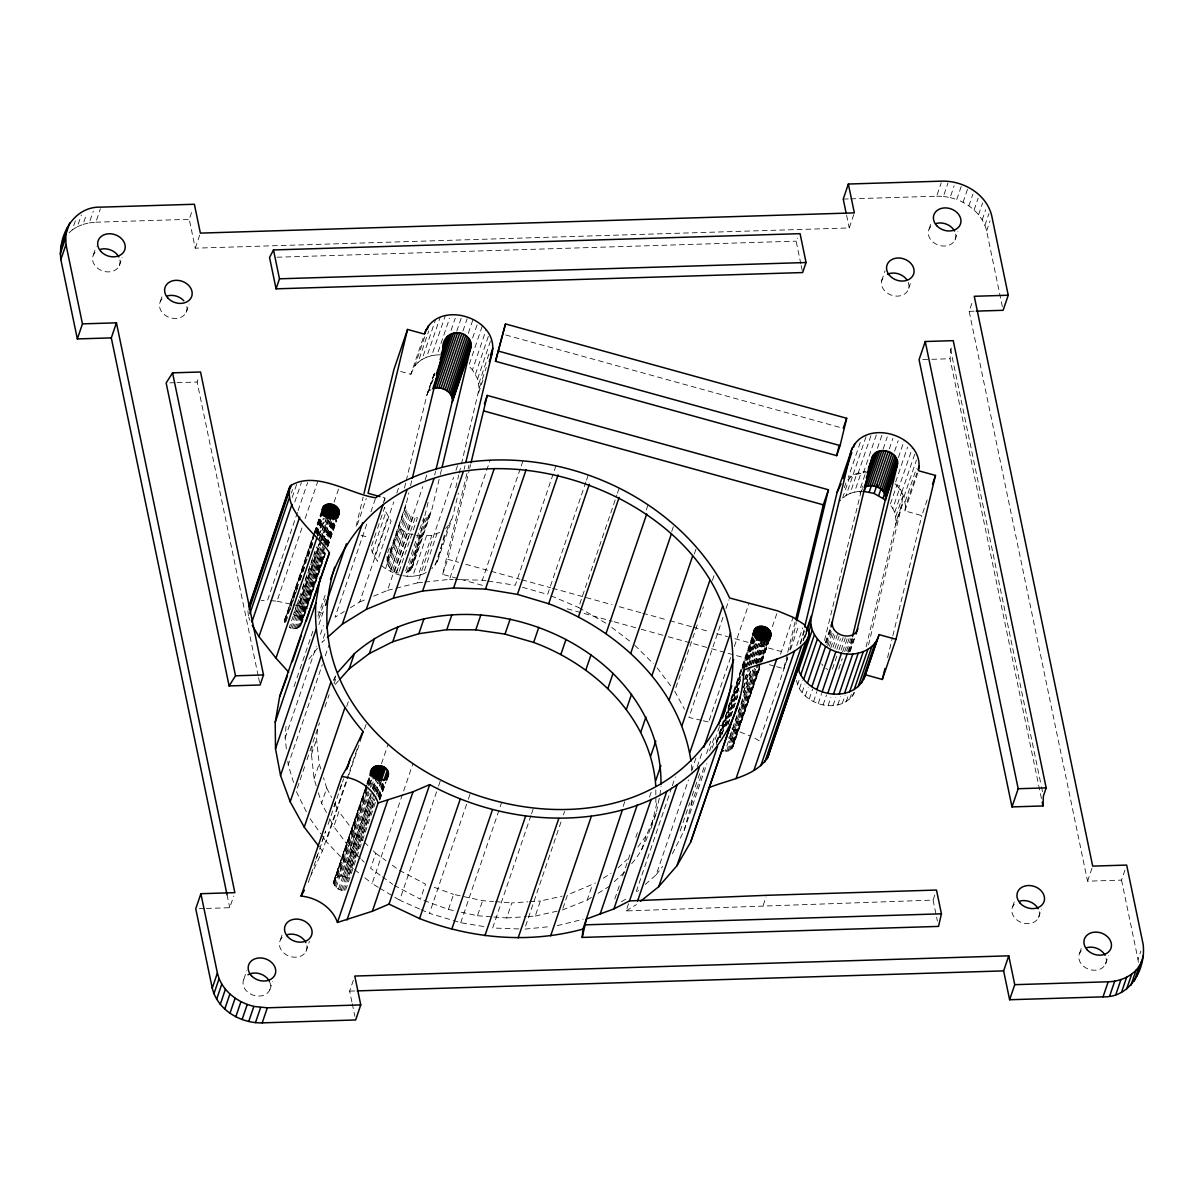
<?xml version="1.0" encoding="UTF-8"?>
<svg xmlns="http://www.w3.org/2000/svg" width="1204" height="1204" viewBox="0 0 1204 1204"><rect width="100%" height="100%" fill="white"/><g stroke="black" fill="none" stroke-linecap="round" stroke-linejoin="round"><path stroke-width="0.75" stroke-dasharray="5 3.75" d="M1041.445 798.583L950.031 358.732L951.566 345.533M286.356 748.707L285.137 738.007L286.251 723.002M672.419 853.786L684.143 830.459L691.066 805.356L691.487 799.727M316.231 785.806L314.078 778.868L311.46 754.411L312.363 745.216M320.821 769.01L319.21 763.803L316.592 739.346L317.841 726.479M727.923 737.616C736.171 739.933 733.958 752.696 725.169 751.04L752.62 670.387M384.558 501.06L384.979 497.974L381.593 497.041M398.629 573.074C385.882 571.178 384.527 555.706 390.412 546.315M387.116 560.793L405.914 505.56L408.773 492.903M461.418 464.022L479.162 388.38L486.296 367.431M866.112 646.789L895.535 524.809C898.109 511.565 908.749 496.484 897.04 484.49L890.207 504.581M868.566 644.923L902.91 500.683M927.17 499.871L921.828 515.598L904.896 510.917L905.513 506.282L916.816 473.112M287.651 616.719L285.258 623.732L284.746 618.931L287.937 615.364M375.392 802.541L345.548 890.192C339.949 891.607 332.319 886.746 333.975 880.5L366.197 785.821M631.679 863.614C647.617 845.855 652.417 822.287 657.595 799.862M651.078 828.247L656.21 813.182L659.536 797.003M659.912 795.212L660.996 786.077M716.395 744.614L716.907 740.069L720.85 737.074M356.128 526.178L363.156 497.041M404.469 488.056L405.778 482.593M406.215 480.772L426.848 395.198L435.08 371.028M410.534 485.618L411.858 480.17M428.112 502.354L412.746 566.076L410.037 570.53L404.92 573.059L423.718 517.84M434.689 475.053L435.562 471.411M412.159 567.716L431.544 510.857L439.881 476.257M440.318 474.436L441.642 468.973M444.306 535.027L437.488 561.245L431.815 568.739M455.714 487.68L458.784 474.948M459.221 473.127L460.981 465.843M437.488 561.245L452.704 516.712L458.408 493.038M464.127 469.364L465 465.722M482.337 585.325L442.62 574.353L467.649 470.568M468.085 468.747L468.958 465.105M442.62 574.353L447.753 559.288L469.259 470.072M469.711 468.251L470.583 464.609M776.58 666.7L783.804 668.702L787.326 654.133M787.762 652.312L795.227 621.354M789.809 649.994L796.401 622.679M800.735 643.297L804.242 628.729M805.536 635.862L806.424 632.22M824.484 640.498L862.425 485.98M849.001 651.153L852.071 638.406M887.589 657.61L892.405 637.578M892.856 635.757L921.828 515.598M69.064 232.748L72.285 229.874L75.717 219.82M72.285 229.874L77.357 226.743L81.345 215.019M77.357 226.743L83.061 224.38L86.477 214.342M83.061 224.38L89.277 222.86L93.265 211.136M89.277 222.86L95.823 222.213L100.383 208.819M93.34 254.947L96.2 246.579M119.286 265.768L122.131 257.4M160.298 301.527L162.57 294.829M853.786 214.553L849.226 227.947L195.244 248.174L189.254 219.324L192.67 209.27M195.244 248.174L199.804 234.78M186.229 312.333L189.073 303.965M258.183 675.805L197.125 382.029L198.841 377.002M291.383 493.023L292.572 489.516M292.181 497.448L296.967 483.391M294.784 502.008L301.361 482.669M297.463 512.422L267.559 600.284L261.283 600.405M298.065 510.662L307.637 482.548M270.704 600.585L277.01 601.187L302.746 525.621M305.139 518.593L317.69 481.69M284.505 620.105L313.988 533.026M314.349 532.439L321.513 511.399M285.935 616.869L313.988 534.471M314.575 532.725L320.55 515.192M284.52 621.445L314.364 533.778M314.951 532.033L321.513 512.738M284.595 621.926L314.44 534.26M315.027 532.514L321.588 513.22M284.716 622.408L314.289 535.389M314.891 533.628L322.311 511.956M288.524 613.604L296.289 590.818M296.891 589.057L299.269 582.044M299.871 580.298L312.995 541.725M315.99 532.951L321.95 515.417M290.029 609.706L297.794 586.905M300.187 579.892L305.56 564.119M307.938 557.106L313.311 541.318M316.291 532.559L321.664 516.787M316.622 534.215L321.995 518.427M317.013 533.688L322.386 517.916M317.374 535.66L323.349 518.141M317.344 536.487L323.304 518.954M318.804 535.569L324.177 519.797M319.03 535.66L325.607 516.365M296.982 604.062L293.4 614.582L299.736 617.923L301.677 622.618M302.354 588.274L304.747 581.261M305.334 579.515L307.727 572.502M308.314 570.741L314.891 551.462M319.06 539.181L325.637 519.902M298.788 599.547L289.246 627.6L296.319 628.638L301.196 624.936M299.39 597.801L316.697 546.947M319.677 538.188L326.841 517.148M294.845 614.898L319.918 541.258M320.52 539.497L327.082 520.218M290.6 628.202L328.195 517.75M293.37 604.664L298.818 605.838L320.354 542.568M320.956 540.822L327.533 521.482M334.11 502.158L339.498 486.341M296.244 615.394L319.527 547.022M321.904 540.009L328.481 520.73M292.03 628.608L321.272 542.703M321.874 540.957L329.625 518.156M297.554 616.087L320.821 547.715M323.214 540.701L329.776 521.422M293.49 628.834L320.941 548.181M323.334 541.168L331.085 518.367M298.727 616.945L323.199 545.051M323.801 543.305L331.551 520.519M294.935 628.834L321.784 549.942M324.177 542.929L332.53 518.382M299.736 617.923L324.207 546.044M324.809 544.283L332.575 521.498M296.319 628.638L324.373 546.24M324.975 544.479L333.929 518.187M300.564 619.022L325.035 547.143M325.637 545.382L333.99 520.835M297.614 628.232L323.289 552.847M326.269 544.088L335.224 517.78M301.166 620.195L324.448 551.808M326.841 544.795L335.194 520.248M298.788 627.645L324.448 552.26M326.841 545.246L336.398 517.193M301.542 621.399L324.824 553.027M327.202 546.014L335.57 521.467M299.796 626.893L324.854 553.253M327.247 546.24L337.391 516.426M300.609 625.975L325.08 554.096M327.458 547.083L336.413 520.775M301.557 623.807L325.667 553.057M327.819 546.661L336.774 520.369M294.002 686.641L296.395 679.613M296.997 677.852L299.39 670.824M299.992 669.063L313.145 630.414M317.931 616.343L325.11 595.258M318.789 618.615L325.366 599.276M318.894 624.65L323.68 610.594M357.347 524.733L366.257 498.531M285.137 738.007L316.246 646.623M320.43 634.327L323.424 625.538M400.661 371.464L410.82 374.278L424.846 333.237M206.486 908.433L229.738 907.711L233.726 896.002M410.82 374.278L414.793 365.926L424.892 336.232M324.96 633.53L321.965 642.319L324.689 639.896M414.793 365.926L418.029 362.404L428.729 330.98M418.029 362.404L422.002 359.484L435.667 319.316M366.738 524.131L335.028 617.261L344.284 611.527M370.922 511.835L375.708 497.779M422.002 359.484L426.592 357.212L440.258 317.043M293.55 782.495L288.207 764.766L322.311 664.608M325.291 655.819L328.888 645.269M426.592 357.212L431.664 355.662L445.345 315.493M383.203 503.212L384.979 497.974M371.6 545.773L376.942 530.061M377.544 528.315L379.922 521.332M380.509 519.571L384.678 507.351L385.927 512.106L391.059 521.091L377.394 561.26L372.247 552.275L370.998 547.519M431.664 355.662L437.112 354.879L449.589 318.202M372.247 552.275L385.927 512.106M426.848 395.198L435.065 371.118M427.435 393.557L434.81 373.074M428.338 392.068L434.84 375.212M451.064 330.423L455.232 318.202M374.399 556.895L388.079 516.727M350.469 607.704L359.725 601.97L393.828 501.812M396.823 493.023L400.405 482.488M304.597 766.767L296.229 791.374L307.396 813.949M306.99 759.739L309.383 752.711M309.985 750.95L312.378 743.921M312.98 742.176L319.557 722.836M324.945 707.019L327.337 699.991M327.924 698.245L329.128 694.723M333.914 680.666L335.705 675.399M334.095 683.721L336.367 677.024M311.46 754.411L316.592 739.346M456.767 331.205L462.11 315.493M462.953 331.01L467.122 318.789M243.855 979.153L246.7 970.785M387.342 559.062L406.139 503.829M387.236 562.569L405.914 505.56M401.399 575.497L395.815 573.947L385.536 568.755L399.216 528.586L409.48 533.793L415.079 535.328M314.078 778.868L319.21 763.803M387.703 564.36L406.5 509.126L406.034 507.351M388.501 566.091L407.298 510.857L406.5 509.126M468.296 333.282L473.052 319.301M389.629 567.731L408.427 512.498L407.298 510.857M391.029 569.221L409.827 514.003L408.427 512.498M390.472 571.689L404.153 531.521M392.685 570.545L411.482 515.312L409.827 514.003M346.677 706.462L348.468 701.195M472.63 337.948L477.988 322.236M373.616 596.191L387.492 590.396L422.785 486.717M425.178 479.689L428.172 470.914M394.536 571.644L413.333 516.411L411.482 515.312M395.815 573.947L409.48 533.793M396.537 572.487L415.335 517.253L413.333 516.411M469.304 364.165L482.383 325.742M399.216 571.343L417.427 517.84L415.335 517.253M326.465 812.549L321.588 803.173L326.72 788.108L323.5 777.694M479.162 388.38L477.597 378.884L472.465 369.899L486.13 329.73M280.382 939.933L282.669 933.235M406.832 572.487L425.629 517.253L428.835 515.312L431.544 510.857M475.445 374.263L488.523 335.841M408.547 571.629L427.345 516.411M402.828 575.693L407.102 576.28L420.768 536.111L431.86 535.328L439.987 532.258M410.037 570.53L428.835 515.312M411.256 569.221L430.054 513.988M477.597 378.884L490.675 340.461M269.786 989.959L272.631 981.591M316.005 859.189L318.398 852.161M321.995 841.626L325.577 831.076M333.959 806.469L336.352 799.441M339.934 788.906L342.327 781.878M308.344 882.397L325.682 831.437M328.075 824.409L330.468 817.381M331.07 815.635L333.463 808.606M334.065 806.846L343.637 778.732M407.102 576.28L412.746 576.28L426.412 536.111M478.846 383.64L488.944 353.946M310.196 876.903L322.401 851.002L357.091 749.084M478.545 393.016L483.301 379.034M353.223 868.49L347.414 863.84L326.194 841.536L348.332 776.52M348.934 774.759L360.297 741.363M364.481 729.067L366.874 722.039M412.746 576.28L418.179 575.497L431.86 535.328M360.447 858.437L350.274 848.549L333.764 826.621L338.896 811.556L334.832 803.745M387.492 590.396L417.668 582.811L453.562 477.371M455.94 470.343L458.333 463.314M418.179 575.497L423.266 573.947L436.932 533.778M435.065 565.233L448.731 525.064L452.704 516.712M305.997 951.431L309.413 941.377M366.799 784.075L370.38 773.555M333.734 881.674L371.329 771.207M333.975 880.5L366.784 785.52M367.386 783.759L370.365 775M333.734 883.014L371.344 772.547M333.809 883.495L365.444 790.561M367.837 783.548L371.419 773.028M333.944 883.962L367.355 785.791M367.702 784.677L371.539 773.51M334.486 885.286L368.183 785.76M368.499 785.354L372.081 774.834M335.148 878.438L338.399 876.422L367.039 792.277M369.432 785.264L371.81 778.251M335.194 886.43L367.431 791.75M369.824 784.737L372.804 775.978M336.127 887.468L369.553 789.282M370.14 787.536L373.722 777.016M350.274 848.549L355.406 833.499L338.896 811.556M338.399 876.422L341.168 876.03L369.222 793.632M371.6 786.618L373.39 781.351M341.168 876.03L342.628 876.136L370.079 795.498M372.472 788.485L374.85 781.471M338.459 889.169L371.885 790.983M372.487 789.222L376.069 778.702M347.414 863.84L370.742 795.317M373.135 788.289L375.528 781.261M381.502 763.682L388.079 744.358M342.628 876.136L344.073 876.452L372.713 792.292M373.315 790.546L376.295 781.787M339.829 889.771L371.449 796.837M373.842 789.824L377.424 779.304M375.994 796.1L347.956 878.499L345.473 876.963L372.322 798.071M374.715 791.058L377.695 782.284M341.244 890.177L374.083 793.752M374.67 791.991L378.854 779.725M346.767 877.656L373.631 798.764M376.024 791.75L379.004 782.976M342.704 890.388L373.737 799.23M376.13 792.217L380.313 779.936M424.741 582.044L449.528 579.38L490.209 459.898M376.596 794.354L380.78 782.073M344.148 890.403L374.594 800.976M376.972 793.978L381.758 779.951M377.77 795.528L381.954 783.247M378.432 796.431L383.203 782.404M378.477 796.882L383.248 782.856M379.049 797.59L384.407 781.817M379.049 798.041L384.422 782.269M379.456 799.035L384.783 783.021M379.546 800.028L385.641 782.344M380.028 799.471L386.002 781.938M373.21 850.792L375.753 853.26L370.621 868.325L380.946 875.79M378.237 887.273L372.111 883.57L412.791 764.073M454.992 579.515L482.322 580.208L520.61 467.739M521.212 465.993L523.003 460.711M351.899 1001.939L349.642 991.118L353.63 979.409M419.549 908.975L399.683 900.216L437.97 787.747M438.572 785.986L440.363 780.719M555.962 465.767L515.282 585.249L487.816 581.05M483.797 926.538L460.726 922.716L429.467 913.369L467.754 800.901M468.356 799.14L470.147 793.872M585.912 481.946L547.624 594.415L518.879 586.273M586.514 480.185L588.304 474.918M423.913 900.487L448.43 909.426L453.562 894.361L482.593 900.682L493.55 901.51M460.726 922.716L501.391 803.219M605.808 623.16L578.582 607.463L616.869 494.994M617.456 493.234L619.262 487.966M461.132 912.196L477.461 915.747L482.593 900.682M530.949 815.544L492.662 928.013L518.909 928.946M531.551 813.784L533.342 808.516M493.911 916.996L506.688 917.96L511.82 902.91L527.894 901.826M646.292 509.864L648.083 504.596M561.019 821.941L524.523 929.142L550.047 926.613M563.412 814.912L564.601 811.406M528.12 916.515L535.253 916.033L540.385 900.968L562.057 896.152M671.727 531.431L674.12 524.402M562.93 908.343L567.475 894.948L595.438 883.059M694.332 553.96L696.725 546.932M562.358 910.013L587.191 900.065L592.323 885M623.145 806.409L625.538 799.381M675.88 687.634L697.417 624.364M699.81 617.336L703.407 606.801M712.377 580.433L714.168 575.166M614.838 898.936L620.226 883.119M622.618 876.091L630.399 853.245M635.787 837.442L638.18 830.414M649.543 797.018L651.334 791.75M641.476 850.039L646.593 834.974L656.21 813.182M723.032 617.291L688.929 717.464L701.481 720.353M726.027 608.502L729.022 599.727M934.771 895.069L933.07 900.095L626.11 910.946L629.526 900.908M671.712 787.476L635.817 892.901L638.541 890.493M672.314 785.715L675.309 776.926M645.314 884.443L656.18 874.781L688.477 779.891M691.472 771.102L696.258 757.045M709.246 720.263L731.37 655.247M734.365 646.458L748.722 604.288M697.206 766.797L701.992 752.741M680.2 830.941L689.772 802.827M692.165 795.799L694.558 788.77M695.144 787.025L697.537 779.981M698.139 778.236L700.532 771.207M706.522 753.629L710.706 741.333M691.066 805.356L704.822 764.931M709.607 750.875L714.393 736.818M684.143 830.459L706.868 763.682M712.256 747.865L720.037 725.019M716.184 742.311L723.589 720.112M728.119 707.245L753.192 633.62M716.786 741.905L753.794 633.199M716.862 742.386L752.681 637.187M718.186 739.361L752.801 637.668M719.616 737.57L740.505 676.212M743.485 667.437L753.629 637.638M719.932 737.179L740.219 677.566M743.199 668.792L753.343 638.993M722.039 733.567L740.55 679.222M744.132 668.702L754.276 638.888M721.798 735.132L740.34 680.456M744.508 668.175L754.065 640.122M725.786 726.253L738.91 687.68M746.074 666.64L755.028 640.347M726.343 725.32L738.865 688.507M746.028 667.467L754.983 641.175M727.803 724.402L739.136 691.096M747.503 666.549L755.856 642.003M728.029 724.492L737.585 696.439M748.331 664.879L756.684 640.332M744.779 678.936L747.157 671.922M749.55 664.909L757.316 642.108M744.794 679.688L748.978 667.407M749.58 665.661L757.331 642.861M881.644 280.848L885.06 270.81M743.244 688.011L750.408 666.971M750.995 665.225L758.761 642.424M743.771 687.303L749.144 671.516M751.522 664.503L758.686 643.463M743.44 692.029L750.604 670.989M752.997 663.976L760.16 642.936M743.41 692.977L750.559 671.937M753.553 663.163L761.304 640.377M729.82 736.547L752.5 669.921M754.893 662.907L762.057 641.882M755.013 663.374L762.764 640.588M730.407 739.151L755.48 665.511M756.067 663.765L763.231 642.725M726.614 751.055L754.065 670.402M756.458 663.389L764.209 640.588M731.415 740.144L757.09 664.743M757.677 662.998L764.841 641.958M727.999 750.844L757.241 664.939M757.843 663.193L765.609 640.393M729.308 750.453L758.505 664.096M759.137 662.787L766.903 640.001M732.845 742.401L757.918 668.762M760.311 661.748L766.873 642.469M730.467 749.866L759.709 663.946M768.077 639.399L760.311 662.2L726.042 652.718M772.351 626.712L777.739 610.895M733.221 743.605L760.085 664.713M760.687 662.968L767.836 641.928M731.475 749.099L758.926 668.446M761.319 661.432L769.07 638.647M733.356 744.824L759.619 667.693M762.012 660.68L767.971 643.147M732.288 748.181L759.739 667.543M762.132 660.529L769.296 639.49M732.875 747.157L759.739 668.25M762.117 661.237L769.281 640.212M780.538 654.208L793.105 617.306M850.701 198.856L936.667 196.192L941.212 182.812M908.734 288.343L911.022 281.646M929.082 229.106L931.369 222.409M844.305 487.71L846.578 481.013L852.899 475.384L846.051 495.461L839.745 501.105M936.667 196.192L943.394 196.433L947.954 183.053M860.243 442.455L848.353 477.386L856.902 473.398L866.112 471.351M783.804 668.702L787.792 656.978M787.582 658.287L759.468 740.881L752.425 736.803M790.576 649.513L798.944 624.906M842.589 498.035L849.422 477.943M866.022 436.691L852.944 475.113L863.449 472.781L869.092 472.781M796.762 645.419L802.752 627.841M943.394 196.433L950.152 197.561L954.14 185.837M846.051 495.461L850.069 493.474L856.902 473.398M858.016 473.563L871.696 433.395M800.043 644.005L804.829 629.948M803.008 640.332L805.973 631.603M803.264 640.618L807.463 628.307M804.769 637.969L806.545 632.732M850.069 493.474L854.524 492.12L861.357 472.043M863.449 472.781L876.527 434.358M1002.36 306.689L986.618 230.957C983.262 216.013 970.71 204.74 956.759 199.533L961.319 186.138M854.524 492.12L859.28 491.428L865.541 473.022M877.415 448.324L882.171 434.358M854.674 692.496C842.288 714.619 805.611 706.808 797.59 684.64L799.862 677.942M963.049 202.317L967.61 188.923M799.471 688.688L802.315 680.32M883.119 449.107L887.273 436.886M955.028 239.912L957.872 231.544M802.09 692.511L804.934 684.143M968.889 205.839L972.877 194.115M805.356 696.002L808.215 687.634M889.304 448.911L892.871 438.437M825.312 642.816L830.098 628.759M825.673 642.801L830.459 628.744M826.395 642.816L830.579 630.52M974.111 210.008L978.099 198.284M826.862 644.607L831.648 630.55M809.208 699.072L812.625 689.019M827.675 646.337L833.65 628.759M894.647 451.184L898.214 440.694M829.39 646.217L833.574 633.921M830.79 647.707L834.989 635.411M978.596 214.718L982.584 203.009M813.528 701.631L816.944 691.593M833.048 647.27L837.833 633.214M898.395 457.595L904.339 440.137M834.899 648.369L839.083 636.073M982.223 219.865L985.64 209.827M818.208 703.618L821.625 693.564M836.9 649.227L840.482 638.677M895.656 482.067L907.545 447.135M832.415 669.123L838.39 651.56M838.992 649.799L843.176 637.503M984.932 225.329L988.92 213.605M841.129 650.1L845.313 637.789M823.1 704.972L826.516 694.919M842.649 651.846L847.435 637.789M905.513 506.282L903.948 496.785L898.801 487.801L912.481 447.632M986.618 230.957L990.034 220.904M896.077 520.76L894.707 512.437L892.826 508.404L899.659 488.312M838.706 669.123L842.288 658.588M844.681 651.56L849.467 637.503M846.593 650.973L850.776 638.677M828.081 705.649L830.926 697.282M894.707 512.437L901.54 492.361M901.796 492.165L915.461 451.997M847.721 651.876L852.507 637.819M848.609 652.538L853.395 638.481M763.201 905.348L766.045 896.98M849.828 651.229L854.012 638.918M895.791 516.606L902.639 496.515M850.114 651.605L855.502 635.787M833.017 705.649L835.862 697.282M903.948 496.785L916.425 460.109M895.535 524.809L902.368 504.717M1124.957 870.086L1121.541 880.124L1087.558 881.177L969.145 311.339L971.989 302.972M905.197 501.541L916.485 468.356M837.773 704.957L840.618 696.589M904.896 510.917L918.562 470.749M842.228 703.603L845.073 695.235M846.231 701.616L848.519 694.919M849.708 699.057L851.424 694.031M852.552 695.987L853.681 692.631M1012.639 906.732L1014.927 900.035M1038.57 917.538L1041.43 909.17M1087.558 881.177L1092.118 867.798M1079.597 953.297L1081.869 946.6M1105.528 964.103L1108.372 955.735M1138.352 962.297L1138.021 959.468L1140.865 951.1M860.032 493.008L862.741 488.568M800.841 263.827L796.13 241.161L797.71 238.166M333.493 680.004L335.329 676.798M637.894 847.044L646.593 834.974M308.976 659.115L319.812 645.118M656.18 874.781L662.667 866.383M335.269 684.459L338.76 680.546M445.495 528.571L448.731 525.064M618.103 867.798L627.239 859.385M614.281 881.659L624.71 872.042M429.557 390.743L431.047 389.644M603.249 878.198L611.06 873.351M587.191 900.065L591.871 897.146M598.132 893.263L609.058 886.475M626.11 910.946L636.389 904.58M621.445 901.796L627.826 897.853M423.266 573.947L426.321 572.427M359.725 601.97L366.663 599.08M557.241 925.65L583.142 919.299M535.253 916.033L560.552 910.42M417.668 582.811L422.965 582.239M529.67 901.706L540.385 900.968M506.688 917.96L526.329 916.635M95.823 222.213L189.254 219.324M843.236 199.081L848.835 198.916M277.04 257.22L796.13 241.161M969.145 311.339L974.503 311.174M169.794 382.872L175.257 382.706M177.078 382.646L197.125 382.029M922.7 359.59L930 359.364M931.821 359.304L950.031 358.732M199.337 908.659L204.695 908.493M349.642 991.118L355.285 990.952M437.112 354.879L442.741 354.879M859.28 491.428L864.216 491.428M449.528 579.38L453.171 579.47M495.386 901.645L511.82 902.91M477.461 915.747L492.075 916.861M416.509 535.524L420.768 536.111M482.322 580.208L485.995 580.764M277.01 601.187L291.549 604.288M448.43 909.426L453.878 910.615M703.271 720.775L708.644 722.009M505.695 334.968L841.461 427.826M361.14 535.328L367.912 537.21M447.753 559.288L458.589 562.283M465.813 564.285L519.962 579.259M521.768 579.756L550.649 587.733M552.455 588.244L612.023 604.709M619.247 606.711L640.904 612.701M642.71 613.197L667.994 620.195M669.8 620.692L691.457 626.682M693.263 627.179L709.502 631.664M716.726 633.665L727.562 636.66M734.786 638.662L785.324 652.643M567.189 608.788L612.309 621.279M614.115 621.776L639.399 628.759M641.205 629.256L666.474 636.254M668.28 636.75L709.788 648.234M711.594 648.73L724.236 652.222M769.371 664.698L774.789 666.203M719.3 725.154L724.627 726.719M731.731 728.811L750.724 736.096M950.152 197.561L956.759 199.533M298.818 605.838L307.441 608.562M317.781 611.828L322.958 613.453M434.298 887.348L453.562 894.361M344.073 876.452L345.473 876.963M551.071 595.86L578.582 607.463M421.204 909.712L429.467 913.369M394.22 885.376L420.407 899.207L425.539 884.142L399.352 870.311L391.977 864.984M825.869 668.355L827.72 669.454M379.772 888.191L399.683 900.216M375.753 853.26L386.078 860.725M382.42 876.858L392.745 884.308M611.752 627.389L631.995 642.801M381.141 565.248L385.536 568.755M354.668 869.649L359.033 873.126M364.842 877.761L372.111 883.57M355.406 833.499L363.036 840.904M364.3 842.138L368.123 845.855M361.712 859.671L364.255 862.154M634.764 645.224L653.381 663.78M895.069 483.812L898.801 487.801M469.966 367.235L472.465 369.899M320.129 848.022L322.401 851.002M657.143 667.889L671.396 686.777M310.075 818.69L320.821 833.92M321.889 835.441L326.194 841.536M891.08 505.846L892.826 508.404M821.685 663.916L822.814 665.541M674.692 691.141L684.489 709.231M326.72 788.108L331.597 797.484M329.715 818.81L333.764 826.621M248.701 617.155L249.996 620.466M318.368 792.759L321.588 803.173M796.491 680.486L797.59 684.64M1121.541 880.124L1138.021 959.468M950.468 348.784L1041.099 784.963M1041.49 786.799L1042.634 792.322M846.608 215.32L849.226 227.947M801.202 265.572L802.285 270.81M933.07 900.095L937.434 921.135M352.26 1003.745L354.894 1016.372M258.559 677.641L259.703 683.15M227.059 894.843L229.738 907.711M248.43 615.801L247.843 610.548M691.382 764.826L692.405 773.751M287.801 761.199L288.207 764.766M655.804 789.944L655.834 795.543M655.849 797.409L655.879 804.874M1106.145 958.279A14.072 11.227 18.8 0 1 1087.844 968.904A14.072 11.227 18.8 0 1 1083.69 948.918M955.645 234.088A14.072 11.227 18.8 0 1 937.344 244.713A14.072 11.227 18.8 0 1 933.19 224.727M119.903 259.944A14.072 11.227 18.8 0 1 101.603 270.569A14.072 11.227 18.8 0 1 97.449 250.582M269.32 981.17A14.072 11.227 18.8 0 1 255.609 995.813A14.072 11.227 18.8 0 1 245.511 976.685M908.237 282.383A14.072 11.227 18.8 0 1 892.555 295.522A14.072 11.227 18.8 0 1 884.774 275.882M1039.202 911.714A14.072 11.227 18.8 0 1 1022.632 922.956A14.072 11.227 18.8 0 1 1014.31 904.264M186.846 306.508A14.072 11.227 18.8 0 1 168.545 317.134A14.072 11.227 18.8 0 1 164.391 297.147M306.854 945.652A14.072 11.227 18.8 0 1 288.042 955.705A14.072 11.227 18.8 0 1 284.671 935.704"/><path stroke-width="1.5" d="M1042.98 805.958L1043.401 796.01L1046.171 787.867L953.237 340.657L925.244 341.515L919.058 359.695L1011.992 806.906L1042.98 805.958L1042.212 802.27M708.434 787.883C728.269 779.5 755.871 776.746 768.092 756.744L808.757 637.247L809.043 631.844L803.941 624.334L793.105 617.306L777.739 610.895L729.609 597.967C670.763 471.983 491.458 417.291 375.708 497.779C350.53 494.317 315.433 469.771 290.375 485.844C282.85 511.745 317.103 533.778 329.445 552.771L306.117 621.294M77.342 338.926L82.459 323.876L116.442 322.822L111.31 337.888L77.342 338.926L60.847 259.582C57.912 235.442 73.745 206.095 100.955 207.148L194.371 204.259L200.376 233.109L854.358 212.882L848.353 184.031L941.784 181.142C963.351 180.54 986.573 194.01 991.75 215.892L1008.245 295.236L1003.113 310.301L976.293 311.129M82.459 323.876L65.979 244.532L65.738 233.32L67.198 228.007M722.43 717.99C801.458 497.673 408.126 360.372 330.498 579.455M116.442 322.822L234.855 892.661L200.887 893.699L195.755 908.764L212.25 988.108C217.427 1009.99 240.649 1023.46 262.216 1022.858L355.647 1019.969L360.764 1004.919L354.774 976.053L1008.756 955.825L1003.624 970.891L1009.629 999.741L1103.045 996.852C1130.255 997.905 1146.088 968.558 1143.153 944.418L1126.658 865.074L1092.69 866.112L974.262 296.289L1008.245 295.236M582.194 937.419L586.423 919.028L613.92 908.9L629.526 900.908L766.617 895.309L936.486 890.057L941.423 913.821L938.533 926.403L582.194 937.419L583.007 929.067L622.378 809.946C686.114 793.255 741.634 738.338 743.937 670.116C765.157 660.77 795.332 658.693 808.757 637.247M339.167 513.356C340.717 504.07 323.936 499.916 322.115 509.653C321.483 518.322 336.593 522.19 339.167 513.356L337.602 517.991M371.569 770.048C369.131 779.214 385.716 784.316 388.38 774.924C389.675 764.134 370.591 761.876 370.38 773.555M770.846 635.562C772.396 626.276 755.615 622.122 753.794 631.859C753.162 640.543 768.272 644.396 770.846 635.562L769.642 639.068M436.014 469.59L452.478 400.481L471.291 345.262C468.883 327.052 442.184 329.279 442.711 348.603L446.232 338.324M442.079 467.152L471.291 345.262M465.873 462.08L492.21 352.847C499.103 316.757 436.074 298.216 424.485 334.11L407.554 329.429L393.889 369.598L364.029 493.399M807.147 630.986L810.713 620.511L850.837 452.012C862.425 416.117 925.455 434.659 918.562 470.749L935.493 475.429L895.987 639.294L882.321 679.462L865.39 674.782C855.141 706.116 804.091 696.499 797.77 667.001M831.061 626.983L871.997 457.866C876.346 444.411 899.975 451.365 897.401 464.894L856.104 634.026M852.507 636.585L885.662 498.305L897.627 463.164M319 846.532L304.236 827.148L290.179 801.774L280.532 775.451L275.505 748.737L275.219 722.249L279.659 696.574L329.445 552.771M275.219 722.249L315.884 602.768L320.339 577.077M407.554 329.429L368.048 493.294L379.907 496.575M412.295 478.349L445.646 339.964M471.02 462.787L487.259 395.424L828.442 489.772L796.837 620.858M495.491 361.29L505.499 323.936L846.683 418.285L840.091 445.585L836.675 455.639L495.491 361.29L505.499 323.936M795.663 619.533L823.31 504.837L828.442 489.772M836.675 455.639L838.872 446.533M804.678 626.908L837.156 492.18L852.387 447.647M882.321 679.462L884.955 668.536M768.092 756.744L768.543 754.848M334.682 567.144C269.019 779.199 634.854 910.314 724.823 710.962M1136.802 975.992L1143.394 955.615M347.219 768.182L350.108 759.032L363.081 731.52C332.454 696.183 312.619 650.085 315.884 602.768M600.179 913.956L637.413 804.498M60.606 248.385L65.738 233.32M65.121 236.466L69.681 223.071M60.2 253.924L65.332 238.874M60.847 259.582L65.979 244.532M276.062 288.84L279.478 278.801L273.489 249.95L800.073 233.666L806.063 262.517L802.647 272.555L276.062 288.84L269.545 257.445L273.489 249.95M249.363 605.01L289.457 487.334M249.032 607.042L290.375 485.844M249.093 609.585L288.584 493.339M290.375 488.056L291.579 484.55M249.89 613.649L289.381 497.673M251.892 622.032L291.97 504.295M288.764 672.253L275.972 658.152L258.965 636.645L299.645 517.163M263.51 674.932L260.094 684.986L229.106 685.934L166.152 382.992L172.563 372.849L200.541 371.991L263.51 674.932L235.517 675.805L229.106 685.934M322.341 509.924L323.53 506.417M322.055 512.588L324.448 505.575M321.95 515.417L325.531 504.897M323.184 514.936L326.766 504.416M323.936 516.381L328.12 504.115M275.972 658.152L316.637 538.67M325.366 516.29L329.55 504.009M326.224 518.156L330.995 504.13M327.669 518.457L332.454 504.431M329.068 518.969L333.839 504.943M330.378 519.661L335.148 505.635M332.153 518.758L336.322 506.493M333.162 519.752L337.346 507.471M334.577 519.09L338.158 508.57M335.781 518.503L338.775 509.728M336.759 517.961L339.152 510.947M337.481 517.419L339.272 512.167M292.361 661.718L301.331 635.351M275.505 748.737L316.185 629.256M325.471 605.311L346.406 543.817M424.846 333.237L426.035 329.745M427.269 329.249L428.458 325.757M326.751 628.262L362.645 522.822M280.532 775.451L321.212 655.954M212.25 988.108L217.382 973.043L200.887 893.699M213.951 993.736L219.068 978.671L217.382 973.043M327.398 637.488L342.327 624.184L383.007 504.702M216.645 999.2L221.777 984.135L219.068 978.671M441.266 354.096L447.135 336.834M220.287 1004.347L225.404 989.282L221.777 984.135M440.137 359.68L448.355 335.525M290.179 801.774L330.859 682.292M436.33 374.113L449.844 334.426M451.56 333.568L432.763 388.787C440.905 385.596 452.298 391.18 452.478 400.481M434.674 388.215L453.472 332.981M224.772 1009.057L229.889 993.992L225.404 989.282M436.706 387.914L455.518 332.695M438.828 387.914L457.625 332.695M440.965 388.215L459.762 332.981M342.327 624.184L366.302 609.374L406.967 489.877M229.994 1013.226L235.111 998.161L229.889 993.992M443.057 388.787L461.854 333.568M339.919 679.237L349.22 668.792L354.337 653.727C458.408 562.358 662.14 640.483 660.981 784.21M445.059 389.644L463.856 334.411M446.91 390.743L465.707 335.51M235.818 1016.748L240.95 1001.683L235.111 998.161M448.565 392.052L467.363 336.834M449.965 393.557L468.762 338.324M451.094 395.183L469.891 339.964M304.236 827.148L344.916 707.666M451.891 396.929L470.689 341.695M452.358 398.705L471.17 343.471M242.109 1019.532L247.241 1004.467L240.95 1001.683M452.252 402.226L471.05 346.993M349.22 668.792L369.357 653.516L374.489 638.466M248.716 1021.504L253.848 1006.439L267.333 1007.808L360.764 1004.919M366.302 609.374L393.287 598.222L433.967 478.74M255.474 1022.632L260.606 1007.567M622.378 809.946C557.949 827.298 487.966 816.192 429.693 784.617L389.012 904.099L372.352 911.247L337.436 922.46A37.806 30.16 18.8 0 0 301.075 896.062L341.755 776.565L348.423 764.675M346.526 769.582L350.108 759.032M262.216 1022.858L267.333 1007.808M369.357 653.516L392.79 641.717L397.922 626.652M490.464 355.21L492.842 348.227M360.086 740.294L363.081 731.52M489.245 361.576L492.21 352.847M484.414 403.791L487.259 395.424M393.287 598.222L422.634 591.029L463.314 471.547M370.26 774.217L372.051 768.965M370.967 773.239L372.758 767.986M392.79 641.717L418.857 633.695L423.974 618.63M371.283 774.157L373.661 767.144M371.765 775.241L374.76 766.466M372.412 776.49L375.994 765.97M373.165 777.95L377.349 765.669M374.594 777.844L378.763 765.578M375.452 779.71L380.223 765.684M376.897 780.026L381.668 766M378.297 780.538L383.068 766.512M379.606 781.23L384.377 767.204M381.367 780.327L385.551 768.047M383.805 780.644L387.387 770.124M385.009 780.057L387.989 771.297M337.436 922.46L378.116 802.963L413.032 791.75L429.693 784.617M385.987 779.515L388.365 772.516M386.71 778.988L388.501 773.736M386.589 780.177L388.38 774.924M422.634 591.029L453.622 587.958L494.302 468.461M347.008 919.991L387.688 800.494M418.857 633.695L446.789 629.707L451.906 614.642M372.352 911.247L413.032 791.75M453.622 587.958L485.483 589.087L526.163 469.59M446.789 629.707L475.791 629.842L480.908 614.792M485.483 589.087L517.434 594.385L558.114 474.903M475.791 629.842L505.018 634.132L510.15 619.067M583.007 929.067C529.188 943.891 471.306 938.714 419.564 918.577L460.244 799.08M655.774 786.212C651.349 718.216 594.791 664.939 533.658 642.424L538.775 627.374M690.961 761.259C680.064 686.37 616.96 629.316 548.678 603.731L589.358 484.234M451.786 929.187L492.466 809.705M560.853 654.494L565.985 639.444M578.462 616.884L619.142 497.387M484.911 935.689L525.591 816.192M585.836 669.996L590.968 654.931M606.033 633.53L646.714 514.033M518.141 937.916L558.807 818.419M607.9 688.477L613.017 673.412M630.745 653.245L671.426 533.763M626.381 709.397L631.513 694.332M550.664 935.809L591.345 816.327M651.951 675.564L692.631 556.067M640.784 732.167L645.901 717.117M669.153 699.93L709.833 580.433M650.657 756.142L655.789 741.077M848.353 184.031L843.236 199.081L846.231 213.514M655.744 780.613L660.876 765.548M613.92 908.9L651.183 799.456M681.915 725.726L722.596 606.229M629.526 900.908L666.79 791.449M637.578 901.059L677.069 785.083M689.937 752.334L730.617 632.837M703.783 747.473L733.688 659.611M640.573 901.224L658.708 886.701L699.389 767.204M718.577 724.522L731.746 685.859M752.831 634.207L754.502 629.617M752.831 635.652L755.209 628.638M753.734 634.809L756.127 627.796M754.231 635.878L757.211 627.118M658.708 886.701L676.949 865.721L717.629 746.224M754.863 637.142L758.445 626.622M742.146 675.384L743.937 670.116M755.63 638.587L759.799 626.321M756.443 640.257L761.229 626.231M757.903 640.362L762.689 626.336M676.949 865.721L690.644 842.153L731.325 722.671M740.174 697.086L690.644 842.153M759.348 640.678L764.134 626.652M736.005 710.089L737.194 706.582M760.747 641.19L765.533 627.164M762.057 641.882L766.828 627.856M763.833 640.964L768.001 628.699M764.841 641.958L769.025 629.692M766.271 641.296L769.838 630.776M767.475 640.709L770.455 631.949M768.438 640.167L770.831 633.153M769.16 639.64L770.951 634.373M769.281 640.212L770.485 636.705M843.251 428.323L846.683 418.285M736.02 778.687L776.7 659.205M842.92 478.59L851.83 452.388M853.621 447.151L854.81 443.659M753.945 770.259L794.625 650.762M806.575 629.858L811.33 615.876M760.838 765.654L801.503 646.172M808.652 632.235L811.029 625.252L810.713 620.511M764.796 762.012L805.476 642.515M768.619 753.102L798.538 665.24M802.722 652.929L809.299 633.605M767.083 758.911L809.223 635.351M798.598 670.176L812.279 630.008L811.029 625.252M868.415 468.416L872.584 456.226M867.512 472.314L873.487 454.736M866.338 478.018L874.706 453.426M876.196 452.328L864.231 487.469C872.418 482.608 885.467 488.327 885.662 498.305M800.75 674.797L814.431 634.628L812.279 630.008M877.912 451.47L864.216 491.428L874.089 493.474L885.647 500.066M867.858 486.04L879.823 450.883M803.745 679.161L817.411 638.993L814.431 634.628M869.89 485.739L881.855 450.597M869.198 492.12L871.47 485.423M872.012 485.739L883.977 450.597M874.149 486.025L886.114 450.883M807.493 683.15L821.158 642.981L817.411 638.993M876.241 486.612L888.206 451.47M874.089 493.474L876.933 485.107M831.302 625.252L832.491 621.731M878.243 487.454L890.207 452.313M811.887 686.656L825.553 646.488L821.158 642.981M880.094 488.553L892.059 453.411M878.754 495.461L881.042 488.764M881.749 489.877L893.714 454.736M883.149 491.367L895.114 456.226M816.824 689.591L830.504 649.423L825.553 646.488M884.278 493.008L896.243 457.866M883.074 498.02L884.789 492.993M885.075 494.739L897.04 459.597M885.542 496.53L897.507 461.373M885.437 500.036L897.401 464.894M822.166 691.848L835.832 651.695L830.504 649.423M827.75 693.399L841.43 653.23C856.074 656.677 875.022 650.521 879.055 634.613L895.987 639.294M833.454 694.181L847.119 654.013M839.098 694.181L852.763 654.013M918.005 469.62L919.194 466.129M844.531 693.399L858.196 653.23M849.618 691.848L863.283 651.68M854.193 689.576L867.873 649.407M858.166 686.641L871.846 646.488M861.417 683.135L875.082 642.966M863.84 679.146L877.505 638.978M865.39 674.782L879.055 634.613M932.528 484.158L935.493 475.429M1011.992 806.906L1018.193 788.725L925.244 341.515M1009.629 999.741L1014.746 984.676L1008.756 955.825M1103.045 996.852L1108.177 981.787C1121.993 981.471 1136.651 974.352 1141.919 960.927M1109.606 996.205L1114.723 981.14M1115.807 994.685L1120.939 979.62M1121.511 992.322L1126.643 977.257M1126.583 989.191L1131.715 974.126M1130.887 985.354L1136.019 970.304M1134.319 980.929L1139.451 965.864M837.156 492.18L841.129 483.827M857.895 628.759C853.726 641.461 832.13 636.103 832.265 623.461M279.659 696.574L287.47 675.73M62.081 243.073L64.549 238.136M301.075 896.062L304.416 890.117M338.083 672.013L354.337 653.727M279.478 278.801L806.063 262.517M1018.193 788.725L1046.171 787.867M585.866 924.822L941.423 913.821M357.167 990.892L1003.624 970.891M1014.746 984.676L1108.177 981.787M498.907 351.237L840.091 445.585M483.933 410.985L823.31 504.837M835.832 651.695L841.43 653.23M505.018 634.132L533.658 642.424M722.28 750.408L723.709 750.829M517.434 594.385L548.678 603.731M247.241 1004.467L253.848 1006.439M389.012 904.099L419.564 918.577M252.253 625.403L258.965 636.645M172.563 372.849L235.517 675.805M111.31 337.888L227.059 894.843M341.755 776.565A37.806 30.16 18.8 0 1 378.116 802.963M1086.73 947.668A14.072 11.227 18.8 0 1 1105.061 955.314M936.215 223.462A14.072 11.227 18.8 0 1 954.561 231.108M100.474 249.318A14.072 11.227 18.8 0 1 118.82 256.964M247.949 974.773A14.072 11.227 18.8 0 1 269.32 981.17M887.483 274.226A14.072 11.227 18.8 0 1 906.642 279.524M1019.773 901.089A14.072 11.227 18.8 0 1 1038.119 908.749M167.431 295.883A14.072 11.227 18.8 0 1 183.836 300.789M287.771 934.53A14.072 11.227 18.8 0 1 305.876 942.657M1087.122 949.775A14.072 11.227 18.8 0 0 1110.66 949.053A14.072 11.227 18.8 0 0 1095.294 932.107A14.072 11.227 18.8 0 0 1087.122 949.775M936.622 225.584A14.072 11.227 18.8 0 0 960.145 224.847A14.072 11.227 18.8 0 0 944.779 207.901A14.072 11.227 18.8 0 0 936.622 225.584M100.865 251.425A14.072 11.227 18.8 0 0 124.403 250.703A14.072 11.227 18.8 0 0 109.037 233.757A14.072 11.227 18.8 0 0 100.865 251.425M251.38 975.631A14.072 11.227 18.8 0 0 274.918 974.894A14.072 11.227 18.8 0 0 259.552 957.948A14.072 11.227 18.8 0 0 251.38 975.631M167.823 298.005A14.072 11.227 18.8 0 0 191.361 297.268A14.072 11.227 18.8 0 0 175.995 280.321A14.072 11.227 18.8 0 0 167.823 298.005M888.883 274.602A14.072 11.227 18.8 0 0 912.722 275.972A14.072 11.227 18.8 0 0 899.358 258.017A14.072 11.227 18.8 0 0 888.883 274.602M1020.164 903.211A14.072 11.227 18.8 0 0 1043.702 902.473A14.072 11.227 18.8 0 0 1028.336 885.527A14.072 11.227 18.8 0 0 1020.164 903.211M287.455 936.426A14.072 11.227 18.8 0 0 311.114 936.366A14.072 11.227 18.8 0 0 296.365 919.073A14.072 11.227 18.8 0 0 287.455 936.426"/></g></svg>
